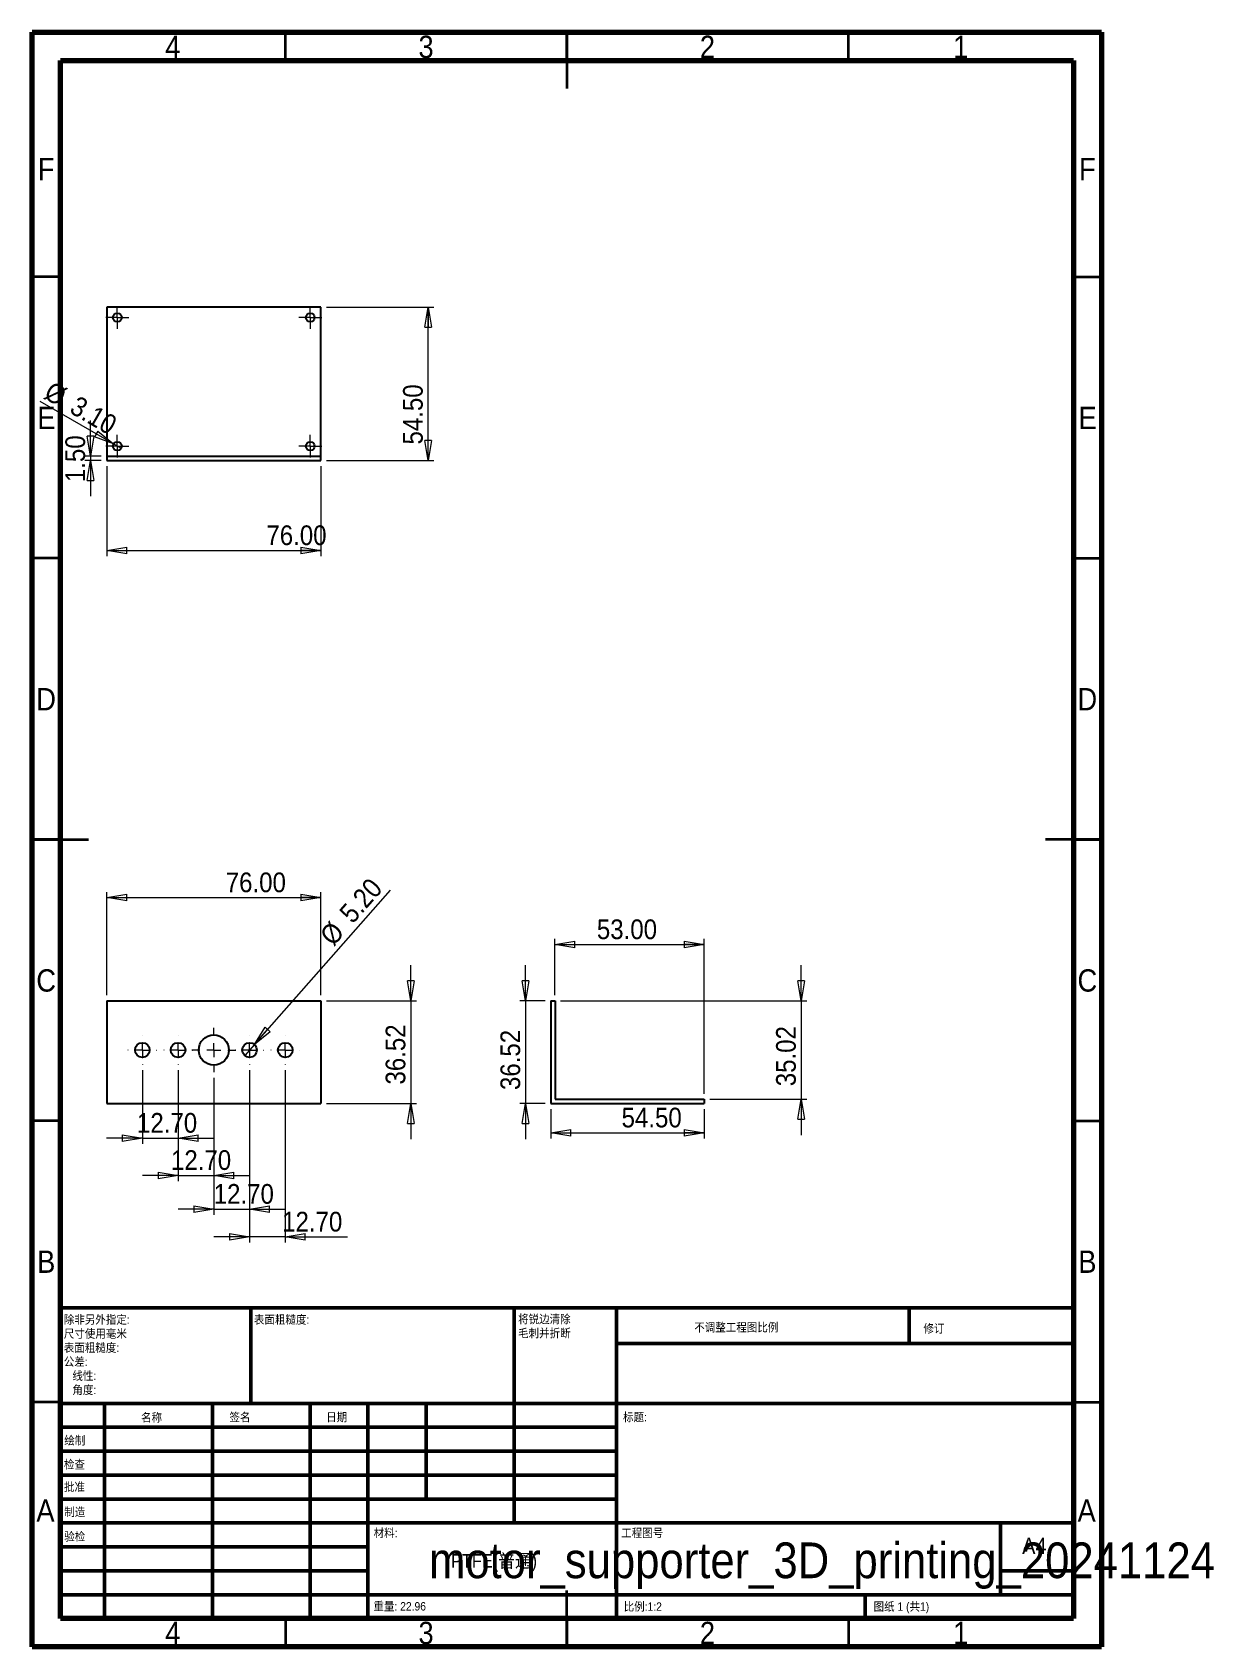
# Model space of a CAD drawing. Header units: millimetres. Extents: x 15 to 225, y 5 to 292.
import ezdxf

# ---------------------------------------------------------------- set-up
doc = ezdxf.new("R2010")
doc.units = ezdxf.units.MM
doc.styles.add('SLDTEXTSTYLE0', font='GOTHIC.TTF', dxfattribs={"width": 0.913})
doc.styles.add('SLDTEXTSTYLE1', font='GOTHIC.TTF', dxfattribs={"width": 0.913, "bigfont": 'bigfont'})
doc.dimstyles.new('SLDDIMSTYLE0', dxfattribs={"dimtxt": 3.5, "dimasz": 3.556, "dimexe": 0, "dimexo": 0.0625, "dimgap": 0.875, "dimtad": 1, "dimlfac": 2, "dimrnd": 1e-09, "dimzin": 12, "dimdsep": 46, "dimtxsty": 'SLDTEXTSTYLE0', "dimblk1": 'CLOSED', "dimblk2": 'CLOSED', "dimsah": 1, "dimcen": 0.09, "dimadec": 0, "dimazin": 3, "dimtfac": 1, "dimtmove": 0, "dimatfit": 0, "dimldrblk": 'CLOSED', "dimfxl": 0, "dimfrac": 2, "dimtolj": 1, "dimtzin": 12, "dimarcsym": 0})
doc.dimstyles.new('SLDDIMSTYLE1', dxfattribs={"dimtxt": 3.5, "dimasz": 3.556, "dimexe": 0, "dimexo": 0.0625, "dimgap": 0.875, "dimtad": 1, "dimlfac": 2, "dimrnd": 1e-09, "dimzin": 4, "dimdsep": 46, "dimtxsty": 'SLDTEXTSTYLE0', "dimblk1": 'CLOSED', "dimblk2": 'CLOSED', "dimsah": 1, "dimcen": 0.09, "dimadec": 0, "dimazin": 1, "dimtfac": 1, "dimtofl": 0, "dimtmove": 0, "dimatfit": 3, "dimldrblk": 'CLOSED', "dimfxl": 0, "dimfrac": 2, "dimtolj": 1, "dimtzin": 12, "dimarcsym": 0})
doc.dimstyles.new('SLDDIMSTYLE2', dxfattribs={"dimtxt": 3.5, "dimasz": 3.556, "dimexe": 0, "dimexo": 0.0625, "dimgap": 0.875, "dimtad": 1, "dimlfac": 2, "dimrnd": 1e-09, "dimzin": 4, "dimdsep": 46, "dimtxsty": 'SLDTEXTSTYLE0', "dimblk1": 'NONE', "dimblk2": 'CLOSED', "dimsah": 1, "dimcen": 0, "dimadec": 0, "dimazin": 1, "dimtfac": 1, "dimtmove": 0, "dimatfit": 3, "dimldrblk": 'NONE', "dimfxl": 0, "dimfrac": 2, "dimtolj": 1, "dimtzin": 12, "dimarcsym": 0})
doc.dimstyles.new('SLDDIMSTYLE3', dxfattribs={"dimtxt": 3.5, "dimasz": 3.556, "dimexe": 0, "dimexo": 0.0625, "dimgap": 0.875, "dimtad": 1, "dimlfac": 2, "dimrnd": 1e-09, "dimzin": 4, "dimdsep": 46, "dimtxsty": 'SLDTEXTSTYLE0', "dimblk1": 'CLOSED', "dimblk2": 'CLOSED', "dimsah": 1, "dimcen": 0.09, "dimadec": 0, "dimazin": 1, "dimtfac": 1, "dimtmove": 0, "dimatfit": 0, "dimldrblk": 'CLOSED', "dimfxl": 0, "dimfrac": 2, "dimtolj": 1, "dimtzin": 12, "dimarcsym": 0})

# ---------------------------------------------------------------- blocks, each defined once
blk = doc.blocks.new('_Closed')
at = {"color": 0, "linetype": 'ByBlock', "lineweight": -2}
for p, q in [((-1, 0.166667), (0, 0)), ((-1, 0.166667), (-1, -0.166667)), ((0, 0), (-1, -0.166667)), ((0, 0), (-1, 0))]:
    blk.add_line(p, q, dxfattribs=at)
blk = doc.blocks.new('_D')
at = {"color": 7, "linetype": 'Continuous', "lineweight": 0}
for p, q in [((82.25, 119.82), (82.25, 126.17)), ((67.25, 119.82), (83.25, 119.82)), ((82.25, 119.82), (82.25, 101.56)), ((67.25, 101.56), (83.25, 101.56)), ((82.25, 101.56), (82.25, 95.21))]:
    blk.add_line(p, q, dxfattribs=at)
at = {"color": 7, "linetype": 'Continuous', "lineweight": 18, "xscale": 3.556, "yscale": 3.556}
for p, rotation in [((82.25, 119.82, -0.37), 270.0000000000004), ((82.25, 101.56, -0.37), 90.0000000000004)]:
    blk.add_blockref('_Closed', p, dxfattribs=dict(at, rotation=rotation))
at = {"color": 7, "linetype": 'Continuous', "lineweight": 18, "insert": (77.78, 104.94), "char_height": 3.5, "attachment_point": 1, "rotation": 90, "style": 'SLDTEXTSTYLE0'}
blk.add_mtext('36.52', dxfattribs=at)
blk = doc.blocks.new('_D_1')
at = {"color": 7, "linetype": 'Continuous', "lineweight": 0}
for p, q in [((28.25, 120.82), (28.25, 139.16)), ((28.25, 138.16), (66.25, 138.16)), ((66.25, 120.82), (66.25, 139.16))]:
    blk.add_line(p, q, dxfattribs=at)
at = {"color": 7, "linetype": 'Continuous', "lineweight": 18, "xscale": 3.556, "yscale": 3.556, "rotation": 180.0000000000004}
blk.add_blockref('_Closed', (28.25, 138.16, -0.37), dxfattribs=at)
at = {"color": 7, "linetype": 'Continuous', "lineweight": 18, "xscale": 3.556, "yscale": 3.556}
blk.add_blockref('_Closed', (66.25, 138.16, -0.37), dxfattribs=at)
at = {"color": 7, "linetype": 'Continuous', "lineweight": 18, "insert": (49.37, 142.63), "char_height": 3.5, "attachment_point": 1, "style": 'SLDTEXTSTYLE0'}
blk.add_mtext('76.00', dxfattribs=at)
blk = doc.blocks.new('_D_2')
at = {"color": 7, "linetype": 'Continuous', "lineweight": 0}
for q in [(78.67, 139.51), (52.74, 110.09)]:
    blk.add_line((54.46, 112.05), q, dxfattribs=at)
at = {"color": 7, "linetype": 'Continuous', "lineweight": 18, "xscale": 3.556, "yscale": 3.556, "rotation": 228.6042108179086}
blk.add_blockref('_Closed', (54.46, 112.05, -0.37), dxfattribs=at)
at = {"color": 7, "linetype": 'Continuous', "lineweight": 18, "char_height": 3.5, "attachment_point": 1, "rotation": 48.6042, "style": 'SLDTEXTSTYLE0'}
for s, insert in [('5.20', (69.3, 135.7)), ('%%c', (65.84, 131.7))]:
    blk.add_mtext(s, dxfattribs=dict(at, insert=insert))
blk = doc.blocks.new('_None')
blk = doc.blocks.new('_D_3')
at = {"color": 7, "linetype": 'Continuous', "lineweight": 0}
for p, q in [((53.6, 107.52), (53.6, 81.78)), ((47.25, 106.14), (47.25, 81.78)), ((47.25, 82.78), (40.9, 82.78)), ((47.25, 82.78), (53.6, 82.78)), ((53.6, 82.78), (59.95, 82.78))]:
    blk.add_line(p, q, dxfattribs=at)
at = {"color": 7, "linetype": 'Continuous', "lineweight": 18, "xscale": 3.556, "yscale": 3.556}
blk.add_blockref('_Closed', (47.25, 82.78, -0.37), dxfattribs=at)
at = {"color": 7, "linetype": 'Continuous', "lineweight": 18, "xscale": 3.556, "yscale": 3.556, "rotation": 180.0000000000004}
blk.add_blockref('_Closed', (53.6, 82.78, -0.37), dxfattribs=at)
at = {"color": 7, "linetype": 'Continuous', "lineweight": 18, "insert": (47.23, 87.25), "char_height": 3.5, "attachment_point": 1, "style": 'SLDTEXTSTYLE0'}
blk.add_mtext('12.70', dxfattribs=at)
blk = doc.blocks.new('_D_4')
at = {"color": 7, "linetype": 'Continuous', "lineweight": 0}
for p, q in [((53.6, 107.52), (53.6, 76.84)), ((59.95, 107.52), (59.95, 76.84)), ((53.6, 77.84), (47.25, 77.84)), ((59.95, 77.84), (53.6, 77.84)), ((59.95, 77.84), (71.03, 77.84))]:
    blk.add_line(p, q, dxfattribs=at)
at = {"color": 7, "linetype": 'Continuous', "lineweight": 18, "xscale": 3.556, "yscale": 3.556}
blk.add_blockref('_Closed', (53.6, 77.84, -0.37), dxfattribs=at)
at = {"color": 7, "linetype": 'Continuous', "lineweight": 18, "xscale": 3.556, "yscale": 3.556, "rotation": 180.0000000000004}
blk.add_blockref('_Closed', (59.95, 77.84, -0.37), dxfattribs=at)
at = {"color": 7, "linetype": 'Continuous', "lineweight": 18, "insert": (59.39, 82.31), "char_height": 3.5, "attachment_point": 1, "style": 'SLDTEXTSTYLE0'}
blk.add_mtext('12.70', dxfattribs=at)
blk = doc.blocks.new('_D_5')
at = {"color": 7, "linetype": 'Continuous', "lineweight": 0}
for p, q in [((40.9, 107.52), (40.9, 87.79)), ((47.25, 106.14), (47.25, 87.79)), ((40.9, 88.79), (34.55, 88.79)), ((40.9, 88.79), (47.25, 88.79)), ((47.25, 88.79), (53.6, 88.79))]:
    blk.add_line(p, q, dxfattribs=at)
at = {"color": 7, "linetype": 'Continuous', "lineweight": 18, "xscale": 3.556, "yscale": 3.556}
blk.add_blockref('_Closed', (40.9, 88.79, -0.37), dxfattribs=at)
at = {"color": 7, "linetype": 'Continuous', "lineweight": 18, "xscale": 3.556, "yscale": 3.556, "rotation": 180.0000000000004}
blk.add_blockref('_Closed', (47.25, 88.79, -0.37), dxfattribs=at)
at = {"color": 7, "linetype": 'Continuous', "lineweight": 18, "insert": (39.64, 93.26), "char_height": 3.5, "attachment_point": 1, "style": 'SLDTEXTSTYLE0'}
blk.add_mtext('12.70', dxfattribs=at)
blk = doc.blocks.new('_D_6')
at = {"color": 7, "linetype": 'Continuous', "lineweight": 0}
for p, q in [((34.55, 107.52), (34.55, 94.41)), ((40.9, 107.52), (40.9, 94.41)), ((34.55, 95.41), (28.2, 95.41)), ((34.55, 95.41), (40.9, 95.41)), ((40.9, 95.41), (47.25, 95.41))]:
    blk.add_line(p, q, dxfattribs=at)
at = {"color": 7, "linetype": 'Continuous', "lineweight": 18, "xscale": 3.556, "yscale": 3.556}
blk.add_blockref('_Closed', (34.55, 95.41, -0.37), dxfattribs=at)
at = {"color": 7, "linetype": 'Continuous', "lineweight": 18, "xscale": 3.556, "yscale": 3.556, "rotation": 180.0000000000004}
blk.add_blockref('_Closed', (40.9, 95.41, -0.37), dxfattribs=at)
at = {"color": 7, "linetype": 'Continuous', "lineweight": 18, "insert": (33.6, 99.88), "char_height": 3.5, "attachment_point": 1, "style": 'SLDTEXTSTYLE0'}
blk.add_mtext('12.70', dxfattribs=at)
blk = doc.blocks.new('SW_CENTERMARKSYMBOL_0')
at = {"color": 0, "linetype": 'Continuous', "lineweight": 18}
for p, q in [((0, 2.5), (0, 3.93)), ((-2.5, 0), (-3.93, 0)), ((0, 0), (-1.25, 0)), ((0, 0), (0, 1.25)), ((0, 0), (0, -1.25)), ((0, 0), (1.25, 0)), ((2.5, 0), (3.93, 0)), ((0, -2.5), (0, -3.93))]:
    blk.add_line(p, q, dxfattribs=at)
blk = doc.blocks.new('SW_CENTERMARKSYMBOL_1')
at = {"color": 0, "linetype": 'Continuous', "lineweight": 18}
for p, q in [((-2.5, 0), (-2.55, 0)), ((0, 0), (-1.25, 0)), ((0, 2.5), (0, 2.55)), ((0, 0), (0, 1.25)), ((0, 0), (0, -1.25)), ((0, 0), (1.25, 0)), ((2.5, 0), (2.55, 0)), ((0, -2.5), (0, -2.55))]:
    blk.add_line(p, q, dxfattribs=at)
blk = doc.blocks.new('SW_CENTERMARKSYMBOL_2')
at = {"color": 0, "linetype": 'Continuous', "lineweight": 18}
for p, q in [((-2.5, 0), (-2.55, 0)), ((0, 0), (-1.25, 0)), ((0, 2.5), (0, 2.55)), ((0, 0), (0, 1.25)), ((0, 0), (0, -1.25)), ((0, 0), (1.25, 0)), ((2.5, 0), (2.55, 0)), ((0, -2.5), (0, -2.55))]:
    blk.add_line(p, q, dxfattribs=at)
blk = doc.blocks.new('SW_CENTERMARKSYMBOL_3')
at = {"color": 0, "linetype": 'Continuous', "lineweight": 18}
for p, q in [((-2.5, 0), (-2.55, 0)), ((0, 0), (-1.25, 0)), ((0, 2.5), (0, 2.55)), ((0, 0), (0, 1.25)), ((0, 0), (0, -1.25)), ((0, 0), (1.25, 0)), ((2.5, 0), (2.55, 0)), ((0, -2.5), (0, -2.55))]:
    blk.add_line(p, q, dxfattribs=at)
blk = doc.blocks.new('SW_CENTERMARKSYMBOL_4')
at = {"color": 0, "linetype": 'Continuous', "lineweight": 18}
for p, q in [((-2.5, 0), (-2.55, 0)), ((0, 0), (-1.25, 0)), ((0, 2.5), (0, 2.55)), ((0, 0), (0, 1.25)), ((0, 0), (0, -1.25)), ((0, 0), (1.25, 0)), ((2.5, 0), (2.55, 0)), ((0, -2.5), (0, -2.55))]:
    blk.add_line(p, q, dxfattribs=at)
blk = doc.blocks.new('_D_7')
at = {"color": 7, "linetype": 'Continuous', "lineweight": 0}
for p, q in [((67.25, 243.12), (86.34, 243.12)), ((85.34, 215.87), (85.34, 243.12)), ((67.25, 215.87), (86.34, 215.87))]:
    blk.add_line(p, q, dxfattribs=at)
at = {"color": 7, "linetype": 'Continuous', "lineweight": 18, "xscale": 3.556, "yscale": 3.556}
for p, rotation in [((85.34, 243.12, -9.13), 90.0000000000004), ((85.34, 215.87, -9.13), 270.0000000000004)]:
    blk.add_blockref('_Closed', p, dxfattribs=dict(at, rotation=rotation))
at = {"color": 7, "linetype": 'Continuous', "lineweight": 18, "insert": (80.87, 218.72), "char_height": 3.5, "attachment_point": 1, "rotation": 90, "style": 'SLDTEXTSTYLE0'}
blk.add_mtext('54.50', dxfattribs=at)
blk = doc.blocks.new('_D_8')
at = {"color": 7, "linetype": 'Continuous', "lineweight": 0}
for p, q in [((28.25, 214.87), (28.25, 198.87)), ((66.25, 214.87), (66.25, 198.87)), ((28.25, 199.87), (66.25, 199.87))]:
    blk.add_line(p, q, dxfattribs=at)
at = {"color": 7, "linetype": 'Continuous', "lineweight": 18, "xscale": 3.556, "yscale": 3.556, "rotation": 180.0000000000004}
blk.add_blockref('_Closed', (28.25, 199.87, -9.13), dxfattribs=at)
at = {"color": 7, "linetype": 'Continuous', "lineweight": 18, "xscale": 3.556, "yscale": 3.556}
blk.add_blockref('_Closed', (66.25, 199.87, -9.13), dxfattribs=at)
at = {"color": 7, "linetype": 'Continuous', "lineweight": 18, "insert": (56.59, 204.34), "char_height": 3.5, "attachment_point": 1, "style": 'SLDTEXTSTYLE0'}
blk.add_mtext('76.00', dxfattribs=at)
blk = doc.blocks.new('_D_9')
at = {"color": 7, "linetype": 'Continuous', "lineweight": 0}
for q in [(16.4, 226.35), (30.78, 218.05)]:
    blk.add_line((29.43, 218.82), q, dxfattribs=at)
at = {"color": 7, "linetype": 'Continuous', "lineweight": 18, "xscale": 3.556, "yscale": 3.556, "rotation": 330.0000000000014}
blk.add_blockref('_Closed', (29.43, 218.82, -9.13), dxfattribs=at)
at = {"color": 7, "linetype": 'Continuous', "lineweight": 18, "char_height": 3.5, "attachment_point": 1, "rotation": 330, "style": 'SLDTEXTSTYLE0'}
for s, insert in [('%%c', (18.58, 230.11)), ('3.10', (23.17, 227.52))]:
    blk.add_mtext(s, dxfattribs=dict(at, insert=insert))
blk = doc.blocks.new('_D_10')
at = {"color": 7, "linetype": 'Continuous', "lineweight": 0}
for p, q in [((25.34, 216.62), (25.34, 222.97)), ((27.25, 216.62), (24.34, 216.62)), ((27.25, 215.87), (24.34, 215.87)), ((25.34, 216.62), (25.34, 215.87)), ((25.34, 215.87), (25.34, 209.51))]:
    blk.add_line(p, q, dxfattribs=at)
at = {"color": 7, "linetype": 'Continuous', "lineweight": 18, "xscale": 3.556, "yscale": 3.556}
for p, rotation in [((25.34, 216.62, -9.13), 270.0000000000004), ((25.34, 215.87, -9.13), 90.0000000000004)]:
    blk.add_blockref('_Closed', p, dxfattribs=dict(at, rotation=rotation))
at = {"color": 7, "linetype": 'Continuous', "lineweight": 18, "insert": (20.87, 212.03), "char_height": 3.5, "attachment_point": 1, "rotation": 90, "style": 'SLDTEXTSTYLE0'}
blk.add_mtext('1.50', dxfattribs=at)
blk = doc.blocks.new('SW_CENTERMARKSYMBOL_5')
at = {"color": 0, "linetype": 'Continuous', "lineweight": 18}
for p, q in [((-1.25, 0), (-2.025, 0)), ((0, 0), (-1.25, 0)), ((0, 1.25), (0, 2.025)), ((0, 0), (0, 1.25)), ((0, 0), (0, -1.25)), ((0, 0), (1.25, 0)), ((1.25, 0), (2.025, 0)), ((0, -1.25), (0, -2.025))]:
    blk.add_line(p, q, dxfattribs=at)
blk = doc.blocks.new('SW_CENTERMARKSYMBOL_6')
at = {"color": 0, "linetype": 'Continuous', "lineweight": 18}
for p, q in [((-1.25, 0), (-2.025, 0)), ((0, 0), (-1.25, 0)), ((0, 1.25), (0, 2.025)), ((0, 0), (0, 1.25)), ((0, 0), (0, -1.25)), ((0, 0), (1.25, 0)), ((1.25, 0), (2.025, 0)), ((0, -1.25), (0, -2.025))]:
    blk.add_line(p, q, dxfattribs=at)
blk = doc.blocks.new('SW_CENTERMARKSYMBOL_7')
at = {"color": 0, "linetype": 'Continuous', "lineweight": 18}
for p, q in [((-1.25, 0), (-2.025, 0)), ((0, 0), (-1.25, 0)), ((0, 1.25), (0, 2.025)), ((0, 0), (0, 1.25)), ((0, 0), (0, -1.25)), ((0, 0), (1.25, 0)), ((1.25, 0), (2.025, 0)), ((0, -1.25), (0, -2.025))]:
    blk.add_line(p, q, dxfattribs=at)
blk = doc.blocks.new('SW_CENTERMARKSYMBOL_8')
at = {"color": 0, "linetype": 'Continuous', "lineweight": 18}
for p, q in [((-1.25, 0), (-2.025, 0)), ((0, 0), (-1.25, 0)), ((0, 1.25), (0, 2.025)), ((0, 0), (0, 1.25)), ((0, 0), (0, -1.25)), ((0, 0), (1.25, 0)), ((1.25, 0), (2.025, 0)), ((0, -1.25), (0, -2.025))]:
    blk.add_line(p, q, dxfattribs=at)
blk = doc.blocks.new('_D_11')
at = {"color": 7, "linetype": 'Continuous', "lineweight": 0}
for p, q in [((102.65, 119.82), (102.65, 126.17)), ((106.12, 119.82), (101.65, 119.82)), ((102.65, 119.82), (102.65, 101.56)), ((106.12, 101.56), (101.65, 101.56)), ((102.65, 101.56), (102.65, 95.21))]:
    blk.add_line(p, q, dxfattribs=at)
at = {"color": 7, "linetype": 'Continuous', "lineweight": 18, "xscale": 3.556, "yscale": 3.556}
for p, rotation in [((102.65, 119.82), 270.0000000000004), ((102.65, 101.56), 90.0000000000004)]:
    blk.add_blockref('_Closed', p, dxfattribs=dict(at, rotation=rotation))
at = {"color": 7, "linetype": 'Continuous', "lineweight": 18, "insert": (98.18, 103.96), "char_height": 3.5, "attachment_point": 1, "rotation": 90, "style": 'SLDTEXTSTYLE0'}
blk.add_mtext('36.52', dxfattribs=at)
blk = doc.blocks.new('_D_12')
at = {"color": 7, "linetype": 'Continuous', "lineweight": 0}
for p, q in [((107.12, 100.56), (107.12, 95.35)), ((134.37, 100.56), (134.37, 95.35)), ((107.12, 96.35), (134.37, 96.35))]:
    blk.add_line(p, q, dxfattribs=at)
at = {"color": 7, "linetype": 'Continuous', "lineweight": 18, "xscale": 3.556, "yscale": 3.556, "rotation": 180.0000000000004}
blk.add_blockref('_Closed', (107.12, 96.35), dxfattribs=at)
at = {"color": 7, "linetype": 'Continuous', "lineweight": 18, "xscale": 3.556, "yscale": 3.556}
blk.add_blockref('_Closed', (134.37, 96.35), dxfattribs=at)
at = {"color": 7, "linetype": 'Continuous', "lineweight": 18, "insert": (119.7, 100.82), "char_height": 3.5, "attachment_point": 1, "style": 'SLDTEXTSTYLE0'}
blk.add_mtext('54.50', dxfattribs=at)
blk = doc.blocks.new('_D_13')
at = {"color": 7, "linetype": 'Continuous', "lineweight": 0}
for p, q in [((151.62, 119.82), (151.62, 126.17)), ((108.87, 119.82), (152.62, 119.82)), ((151.62, 119.82), (151.62, 102.31)), ((135.37, 102.31), (152.62, 102.31)), ((151.62, 102.31), (151.62, 95.96))]:
    blk.add_line(p, q, dxfattribs=at)
at = {"color": 7, "linetype": 'Continuous', "lineweight": 18, "xscale": 3.556, "yscale": 3.556}
for p, rotation in [((151.62, 119.82), 270.0000000000004), ((151.62, 102.31), 90.0000000000004)]:
    blk.add_blockref('_Closed', p, dxfattribs=dict(at, rotation=rotation))
at = {"color": 7, "linetype": 'Continuous', "lineweight": 18, "insert": (147.15, 104.64), "char_height": 3.5, "attachment_point": 1, "rotation": 90, "style": 'SLDTEXTSTYLE0'}
blk.add_mtext('35.02', dxfattribs=at)
blk = doc.blocks.new('_D_14')
at = {"color": 7, "linetype": 'Continuous', "lineweight": 0}
for p, q in [((107.87, 120.82), (107.87, 130.82)), ((107.87, 129.82), (134.37, 129.82)), ((134.37, 103.31), (134.37, 130.82))]:
    blk.add_line(p, q, dxfattribs=at)
at = {"color": 7, "linetype": 'Continuous', "lineweight": 18, "xscale": 3.556, "yscale": 3.556, "rotation": 180.0000000000004}
blk.add_blockref('_Closed', (107.87, 129.82), dxfattribs=at)
at = {"color": 7, "linetype": 'Continuous', "lineweight": 18, "xscale": 3.556, "yscale": 3.556}
blk.add_blockref('_Closed', (134.37, 129.82), dxfattribs=at)
at = {"color": 7, "linetype": 'Continuous', "lineweight": 18, "insert": (115.31, 134.29), "char_height": 3.5, "attachment_point": 1, "style": 'SLDTEXTSTYLE0'}
blk.add_mtext('53.00', dxfattribs=at)

msp = doc.modelspace()

# ---------------------------------------------------------------- linework, layer by layer
at = {"color": 7, "linetype": 'Continuous', "lineweight": 70}
for p, q in [((15, 5), (15, 292)), ((15, 292), (205, 292)), ((205, 292), (205, 5)), ((20, 10), (20, 287)), ((20, 287), (200, 287)), ((200, 287), (200, 10)), ((200, 10), (20, 10)), ((205, 5), (15, 5))]:
    msp.add_line(p, q, dxfattribs=at)
at = {"color": 7, "linetype": 'Continuous', "lineweight": 35}
for p, q in [((60, 287), (60, 292)), ((110, 292), (110, 282)), ((110, 287), (110, 292)), ((160, 287), (160, 292)), ((20, 248.5), (15, 248.5)), ((200, 248.5), (205, 248.5)), ((20, 198.5), (15, 198.5)), ((200, 198.5), (205, 198.5)), ((15, 148.5), (25, 148.5)), ((20, 148.5), (15, 148.5)), ((205, 148.5), (195, 148.5)), ((200, 148.5), (205, 148.5)), ((20, 98.5), (15, 98.5)), ((200, 98.5), (205, 98.5)), ((20, 48.5), (15, 48.5)), ((200, 48.5), (205, 48.5)), ((110, 5), (110, 15)), ((60, 10), (60, 5)), ((110, 10), (110, 5)), ((160, 10), (160, 5))]:
    msp.add_line(p, q, dxfattribs=at)
at = {"color": 7, "linetype": 'Continuous', "lineweight": 25}
for p, q in [((66.25, 243.115), (28.25, 243.115)), ((28.25, 243.115), (28.25, 216.615)), ((66.25, 216.615), (66.25, 243.115)), ((66.25, 216.615), (28.25, 216.615)), ((28.25, 216.615), (28.25, 215.865)), ((28.25, 215.865), (66.25, 215.865)), ((66.25, 215.865), (66.25, 216.615)), ((28.25, 119.82), (66.25, 119.82)), ((28.25, 119.82), (28.25, 101.56)), ((66.25, 119.82), (66.25, 101.56)), ((107.125, 119.82), (107.125, 101.56)), ((107.125, 119.82), (107.875, 119.82)), ((107.875, 119.82), (107.875, 102.31)), ((28.25, 101.56), (66.25, 101.56)), ((107.125, 101.56), (134.375, 101.56)), ((107.875, 102.31), (134.375, 102.31)), ((134.375, 102.31), (134.375, 101.56))]:
    msp.add_line(p, q, dxfattribs=at)
at = {"color": 7, "linetype": 'Continuous', "lineweight": 50}
for p, q in [((20, 65.25), (200, 65.25)), ((20, 65.25), (20, 10)), ((53.8, 48.25), (53.8, 65.25)), ((100.6, 65.25), (100.6, 27)), ((118.8, 65.25), (118.8, 10)), ((170.8, 58.875), (170.8, 65.25)), ((200, 58.875), (118.8, 58.875)), ((200, 48.25), (20, 48.25)), ((27.8, 48.25), (27.8, 10)), ((46.991, 48.25), (46.991, 10)), ((64.3989, 48.25), (64.3989, 10)), ((74.6, 10), (74.6, 48.25)), ((85, 31.25), (85, 48.25)), ((118.8, 44), (20, 44)), ((118.8, 39.75), (20, 39.75)), ((118.8, 35.5), (20, 35.5)), ((118.8, 31.25), (20, 31.25)), ((74.6, 27), (20, 27)), ((74.6, 27), (200, 27)), ((187, 14.25), (187, 27)), ((74.6, 22.7499), (20, 22.7499)), ((74.6, 18.5), (20, 18.5)), ((200, 18.5), (187, 18.5)), ((20, 14.25), (200, 14.25)), ((163, 10), (163, 14.25))]:
    msp.add_line(p, q, dxfattribs=at)
at = {"color": 7, "linetype": 'Continuous', "lineweight": 25}
for centre, radius in [((30.105, 241.295), 0.775), ((64.395, 241.295), 0.775), ((30.105, 218.435), 0.775), ((64.395, 218.435), 0.775), ((34.55, 111.07), 1.3), ((40.9, 111.07), 1.3), ((47.25, 111.07), 2.68), ((53.6, 111.07), 1.3), ((59.95, 111.07), 1.3)]:
    msp.add_circle(centre, radius, dxfattribs=at)

# ---------------------------------------------------------------- block references
at = {"color": 7, "linetype": 'Continuous', "lineweight": 0}
for name, p in [('SW_CENTERMARKSYMBOL_5', (30.105, 241.295)), ('SW_CENTERMARKSYMBOL_8', (64.395, 241.295)), ('SW_CENTERMARKSYMBOL_6', (30.105, 218.435)), ('SW_CENTERMARKSYMBOL_7', (64.395, 218.435)), ('SW_CENTERMARKSYMBOL_0', (47.25, 111.07)), ('SW_CENTERMARKSYMBOL_4', (34.55, 111.07)), ('SW_CENTERMARKSYMBOL_3', (40.9, 111.07)), ('SW_CENTERMARKSYMBOL_1', (53.6, 111.07)), ('SW_CENTERMARKSYMBOL_2', (59.95, 111.07))]:
    msp.add_blockref(name, p, dxfattribs=at)

# ---------------------------------------------------------------- texts
for s, insert, char_height, attachment_point, style in [('4', (39.96, 291.3966), 3.9687, 2, 'SLDTEXTSTYLE0'), ('3', (84.96, 291.3966), 3.9687, 2, 'SLDTEXTSTYLE0'), ('2', (134.96, 291.3966), 3.9687, 2, 'SLDTEXTSTYLE0'), ('1', (179.96, 291.3966), 3.9687, 2, 'SLDTEXTSTYLE0'), ('F', (17.4577, 269.6795), 3.9687, 2, 'SLDTEXTSTYLE0'), ('F', (202.4577, 269.6795), 3.9687, 2, 'SLDTEXTSTYLE0'), ('E', (17.5078, 225.4295), 3.9687, 2, 'SLDTEXTSTYLE0'), ('E', (202.5078, 225.4295), 3.9687, 2, 'SLDTEXTSTYLE0'), ('D', (17.4527, 175.4295), 3.9687, 2, 'SLDTEXTSTYLE0'), ('D', (202.4527, 175.4295), 3.9687, 2, 'SLDTEXTSTYLE0'), ('C', (17.4587, 125.4295), 3.9687, 2, 'SLDTEXTSTYLE0'), ('C', (202.4587, 125.4295), 3.9687, 2, 'SLDTEXTSTYLE0'), ('B', (17.4706, 75.4295), 3.9687, 2, 'SLDTEXTSTYLE0'), ('B', (202.4706, 75.4295), 3.9687, 2, 'SLDTEXTSTYLE0'), ('除非另外指定:', (20.5937, 63.9034), 1.5, 1, 'SLDTEXTSTYLE1'), ('表面粗糙度:', (54.3713, 63.9017), 1.5, 1, 'SLDTEXTSTYLE1'), ('将锐边清除', (101.3092, 63.9855), 1.5, 1, 'SLDTEXTSTYLE1'), ('尺寸使用毫米', (20.5937, 61.4034), 1.5, 1, 'SLDTEXTSTYLE1'), ('毛刺并折断', (101.3092, 61.4855), 1.5, 1, 'SLDTEXTSTYLE1'), ('不调整工程图比例', (132.6146, 62.5154), 1.5, 1, 'SLDTEXTSTYLE1'), ('修订', (173.3276, 62.3173), 1.5, 1, 'SLDTEXTSTYLE1'), ('表面粗糙度:', (20.5937, 58.9034), 1.5, 1, 'SLDTEXTSTYLE1'), ('公差:', (20.5937, 56.4034), 1.5, 1, 'SLDTEXTSTYLE1'), ('   线性:', (20.5937, 53.9034), 1.5, 1, 'SLDTEXTSTYLE1'), ('   角度:', (20.5937, 51.4034), 1.5, 1, 'SLDTEXTSTYLE1'), ('名称', (34.3222, 46.4839), 1.5, 1, 'SLDTEXTSTYLE1'), ('签名', (50.0336, 46.5442), 1.5, 1, 'SLDTEXTSTYLE1'), ('日期', (67.2147, 46.5586), 1.5, 1, 'SLDTEXTSTYLE1'), ('标题:', (119.9562, 46.5586), 1.5, 1, 'SLDTEXTSTYLE1'), ('绘制', (20.6847, 42.4121), 1.5, 1, 'SLDTEXTSTYLE1'), ('检查', (20.6236, 38.1368), 1.5, 1, 'SLDTEXTSTYLE1'), ('批准', (20.6216, 34.1592), 1.5, 1, 'SLDTEXTSTYLE1'), ('A', (17.3397, 31.1795), 3.9687, 2, 'SLDTEXTSTYLE0'), ('制造', (20.6822, 29.7161), 1.5, 1, 'SLDTEXTSTYLE1'), ('A', (202.3397, 31.1795), 3.9687, 2, 'SLDTEXTSTYLE0'), ('材料:', (75.6459, 25.9685), 1.5, 1, 'SLDTEXTSTYLE1'), ('工程图号', (119.6287, 25.9685), 1.5, 1, 'SLDTEXTSTYLE1'), ('验检', (20.6769, 25.3321), 1.5, 1, 'SLDTEXTSTYLE1'), ('motor_supporter_3D_printing_20241124', (155.3135, 23.5325), 6.35, 2, 'SLDTEXTSTYLE0'), ('A4', (190.8712, 24.3723), 2.91042, 1, 'SLDTEXTSTYLE0'), ('PTFE(普通)', (97.0373, 21.4576), 2.38125, 2, 'SLDTEXTSTYLE1'), ('重量: 22.96', (75.6178, 12.9317), 1.4986, 1, 'SLDTEXTSTYLE1'), ('比例:1:2', (120.074, 12.8825), 1.5, 1, 'SLDTEXTSTYLE1'), ('图纸 1 (共1)', (164.4783, 12.8825), 1.5, 1, 'SLDTEXTSTYLE1'), ('4', (39.96, 9.4295), 3.9687, 2, 'SLDTEXTSTYLE0'), ('3', (84.96, 9.4295), 3.9687, 2, 'SLDTEXTSTYLE0'), ('2', (134.96, 9.4295), 3.9687, 2, 'SLDTEXTSTYLE0'), ('1', (179.96, 9.4295), 3.9687, 2, 'SLDTEXTSTYLE0')]:
    msp.add_mtext(s, dxfattribs=dict(at, insert=insert, char_height=char_height, attachment_point=attachment_point, style=style))

# ---------------------------------------------------------------- dimensions: what is measured, and where the dimension line sits
at = {"color": 7, "linetype": 'Continuous', "lineweight": 18}
for base, p1, p2, dimstyle, picture, middle in [((85.3378, 243.115), (66.25, 215.865), (66.25, 243.115), 'SLDDIMSTYLE1', '_D_7', (85.3378, 224.5393)), ((25.3428, 215.865), (28.25, 216.615), (28.25, 215.865), 'SLDDIMSTYLE3', '_D_10', (25.3428, 216.5522)), ((82.25, 101.56), (66.25, 119.82), (66.25, 101.56), 'SLDDIMSTYLE0', '_D', (82.25, 110.7565)), ((102.6519, 101.56), (107.125, 119.82), (107.125, 101.56), 'SLDDIMSTYLE0', '_D_11', (102.6519, 109.7796)), ((151.6167, 102.31), (107.875, 119.82), (134.375, 102.31), 'SLDDIMSTYLE0', '_D_13', (151.6167, 110.4603))]:
    dim = msp.add_linear_dim(base=base, p1=p1, p2=p2, angle=90, dimstyle=dimstyle, dxfattribs=at)
    dim.commit()
    dim.dimension.update_dxf_attribs({"geometry": picture, "text_midpoint": middle, "dimtype": 160})
for p1, p2, picture, middle in [((30.7762, 218.0475), (29.4338, 218.8225), '_D_9', (22.2578, 222.9656)), ((52.7404, 110.0948), (54.4596, 112.0452), '_D_2', (74.0115, 134.2257))]:
    dim = msp.add_diameter_dim_2p(p1=p1, p2=p2, dimstyle='SLDDIMSTYLE2', dxfattribs=at)
    dim.commit()
    dim.dimension.update_dxf_attribs({"geometry": picture, "text_midpoint": middle, "dimtype": 163})
for base, p1, p2, dimstyle, picture, middle in [((66.25, 199.865), (28.25, 215.865), (66.25, 215.865), 'SLDDIMSTYLE1', '_D_8', (62.4082, 199.865)), ((66.25, 138.1611), (28.25, 119.82), (66.25, 119.82), 'SLDDIMSTYLE1', '_D_1', (55.1932, 138.1611)), ((134.375, 129.82), (107.875, 119.82), (134.375, 102.31), 'SLDDIMSTYLE3', '_D_14', (121.125, 129.82)), ((40.9, 95.4143), (34.55, 108.52), (40.9, 108.52), 'SLDDIMSTYLE3', '_D_6', (39.4138, 95.4143)), ((47.25, 88.7898), (40.9, 108.52), (47.25, 107.14), 'SLDDIMSTYLE3', '_D_5', (45.462, 88.7898)), ((53.6, 82.7794), (47.25, 107.14), (53.6, 108.52), 'SLDDIMSTYLE3', '_D_3', (53.0466, 82.7794)), ((53.6, 77.8423), (59.95, 108.52), (53.6, 108.52), 'SLDDIMSTYLE3', '_D_4', (65.2105, 77.8423)), ((134.375, 96.3472), (107.125, 101.56), (134.375, 101.56), 'SLDDIMSTYLE1', '_D_12', (125.5233, 96.3472))]:
    dim = msp.add_linear_dim(base=base, p1=p1, p2=p2, dimstyle=dimstyle, dxfattribs=at)
    dim.commit()
    dim.dimension.update_dxf_attribs({"geometry": picture, "text_midpoint": middle, "dimtype": 160})

doc.saveas('drawing.dxf')
